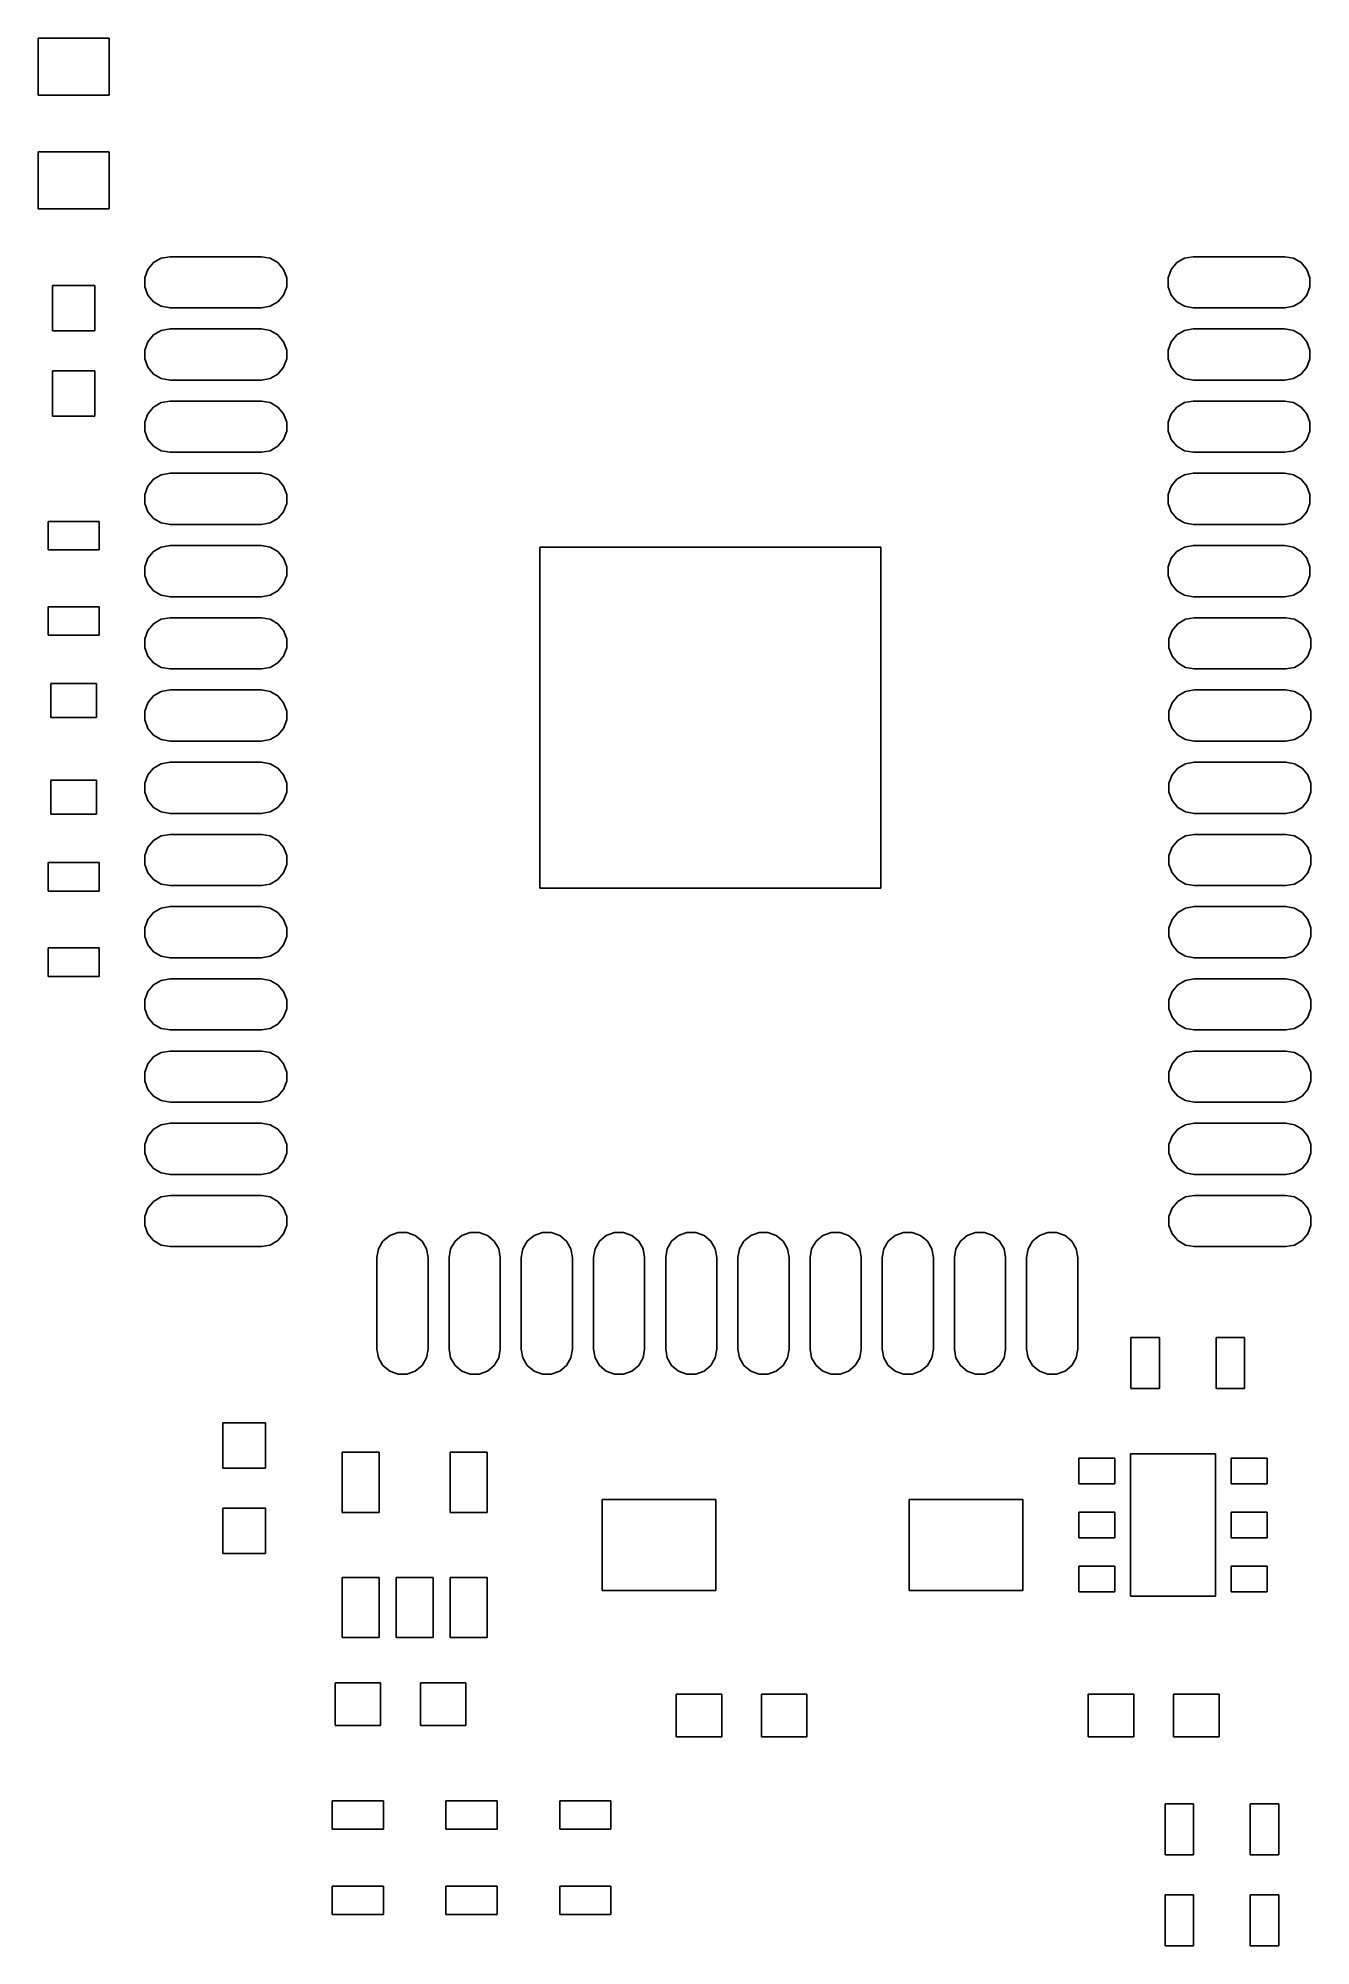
# Model space of a CAD drawing. Extents: x 105.4 to 127.8, y -139.1 to -105.5.
import ezdxf

# ---------------------------------------------------------------- set-up
doc = ezdxf.new("R2010")
doc.units = 0
doc.header["$MEASUREMENT"] = 0
doc.layers.add('BLACK', color=7, linetype='CONTINUOUS')

msp = doc.modelspace()

# ---------------------------------------------------------------- linework, layer by layer
at = {"layer": 'BLACK'}
for p, q in [((105.375, -106.5), (105.375, -105.5)), ((105.375, -105.5), (106.625, -105.5)), ((106.625, -105.5), (106.625, -106.5)), ((106.625, -106.5), (105.375, -106.5)), ((105.375, -108.5), (105.375, -107.5)), ((105.375, -107.5), (106.625, -107.5)), ((106.625, -107.5), (106.625, -108.5)), ((106.625, -108.5), (105.375, -108.5)), ((107.406, -109.448), (107.541, -109.37)), ((107.541, -109.37), (107.695, -109.343)), ((107.695, -109.343), (109.305, -109.343)), ((109.305, -109.343), (109.459, -109.37)), ((109.459, -109.37), (109.594, -109.448)), ((125.406, -109.448), (125.541, -109.37)), ((125.541, -109.37), (125.695, -109.343)), ((125.695, -109.343), (127.305, -109.343)), ((127.305, -109.343), (127.459, -109.37)), ((127.459, -109.37), (127.594, -109.448)), ((107.252, -109.715), (107.306, -109.568)), ((107.306, -109.568), (107.406, -109.448)), ((109.594, -109.448), (109.694, -109.568)), ((109.694, -109.568), (109.748, -109.715)), ((125.252, -109.715), (125.306, -109.568)), ((125.306, -109.568), (125.406, -109.448)), ((127.594, -109.448), (127.694, -109.568)), ((127.694, -109.568), (127.748, -109.715)), ((105.625, -110.65), (105.625, -109.85)), ((105.625, -109.85), (106.375, -109.85)), ((106.375, -109.85), (106.375, -110.65)), ((107.252, -109.871), (107.252, -109.715)), ((107.306, -110.018), (107.252, -109.871)), ((107.406, -110.138), (107.306, -110.018)), ((109.694, -110.018), (109.594, -110.138)), ((109.748, -109.871), (109.694, -110.018)), ((109.748, -109.715), (109.748, -109.871)), ((125.252, -109.871), (125.252, -109.715)), ((125.306, -110.018), (125.252, -109.871)), ((125.406, -110.138), (125.306, -110.018)), ((127.694, -110.018), (127.594, -110.138)), ((127.748, -109.871), (127.694, -110.018)), ((127.748, -109.715), (127.748, -109.871)), ((107.541, -110.216), (107.406, -110.138)), ((107.695, -110.243), (107.541, -110.216)), ((109.305, -110.243), (107.695, -110.243)), ((109.459, -110.216), (109.305, -110.243)), ((109.594, -110.138), (109.459, -110.216)), ((125.541, -110.216), (125.406, -110.138)), ((125.695, -110.243), (125.541, -110.216)), ((127.305, -110.243), (125.695, -110.243)), ((127.459, -110.216), (127.305, -110.243)), ((127.594, -110.138), (127.459, -110.216)), ((106.375, -110.65), (105.625, -110.65)), ((107.406, -110.718), (107.541, -110.64)), ((107.541, -110.64), (107.695, -110.613)), ((107.695, -110.613), (109.305, -110.613)), ((109.305, -110.613), (109.459, -110.64)), ((109.459, -110.64), (109.594, -110.718)), ((125.406, -110.718), (125.541, -110.64)), ((125.541, -110.64), (125.695, -110.613)), ((125.695, -110.613), (127.305, -110.613)), ((127.305, -110.613), (127.459, -110.64)), ((127.459, -110.64), (127.594, -110.718)), ((107.252, -110.985), (107.306, -110.838)), ((107.252, -111.141), (107.252, -110.985)), ((107.306, -110.838), (107.406, -110.718)), ((109.594, -110.718), (109.694, -110.838)), ((109.694, -110.838), (109.748, -110.985)), ((109.748, -110.985), (109.748, -111.141)), ((125.252, -110.985), (125.306, -110.838)), ((125.252, -111.141), (125.252, -110.985)), ((125.306, -110.838), (125.406, -110.718)), ((127.594, -110.718), (127.694, -110.838)), ((127.694, -110.838), (127.748, -110.985)), ((127.748, -110.985), (127.748, -111.141)), ((105.625, -112.15), (105.625, -111.35)), ((105.625, -111.35), (106.375, -111.35)), ((106.375, -111.35), (106.375, -112.15)), ((107.306, -111.288), (107.252, -111.141)), ((107.406, -111.408), (107.306, -111.288)), ((109.694, -111.288), (109.594, -111.408)), ((109.748, -111.141), (109.694, -111.288)), ((125.306, -111.288), (125.252, -111.141)), ((125.406, -111.408), (125.306, -111.288)), ((127.694, -111.288), (127.594, -111.408)), ((127.748, -111.141), (127.694, -111.288)), ((107.541, -111.486), (107.406, -111.408)), ((107.695, -111.513), (107.541, -111.486)), ((109.305, -111.513), (107.695, -111.513)), ((109.459, -111.486), (109.305, -111.513)), ((109.594, -111.408), (109.459, -111.486)), ((125.541, -111.486), (125.406, -111.408)), ((125.695, -111.513), (125.541, -111.486)), ((127.305, -111.513), (125.695, -111.513)), ((127.459, -111.486), (127.305, -111.513)), ((127.594, -111.408), (127.459, -111.486)), ((107.306, -112.108), (107.406, -111.988)), ((107.406, -111.988), (107.541, -111.91)), ((107.541, -111.91), (107.695, -111.883)), ((107.695, -111.883), (109.305, -111.883)), ((109.305, -111.883), (109.459, -111.91)), ((109.459, -111.91), (109.594, -111.988)), ((109.594, -111.988), (109.694, -112.108)), ((125.306, -112.108), (125.406, -111.988)), ((125.406, -111.988), (125.541, -111.91)), ((125.541, -111.91), (125.695, -111.883)), ((125.695, -111.883), (127.305, -111.883)), ((127.305, -111.883), (127.459, -111.91)), ((127.459, -111.91), (127.594, -111.988)), ((127.594, -111.988), (127.694, -112.108)), ((106.375, -112.15), (105.625, -112.15)), ((107.252, -112.255), (107.306, -112.108)), ((107.252, -112.411), (107.252, -112.255)), ((109.694, -112.108), (109.748, -112.255)), ((109.748, -112.255), (109.748, -112.411)), ((125.252, -112.255), (125.306, -112.108)), ((125.252, -112.411), (125.252, -112.255)), ((127.694, -112.108), (127.748, -112.255)), ((127.748, -112.255), (127.748, -112.411)), ((107.306, -112.558), (107.252, -112.411)), ((107.406, -112.678), (107.306, -112.558)), ((107.541, -112.756), (107.406, -112.678)), ((109.594, -112.678), (109.459, -112.756)), ((109.694, -112.558), (109.594, -112.678)), ((109.748, -112.411), (109.694, -112.558)), ((125.306, -112.558), (125.252, -112.411)), ((125.406, -112.678), (125.306, -112.558)), ((125.541, -112.756), (125.406, -112.678)), ((127.594, -112.678), (127.459, -112.756)), ((127.694, -112.558), (127.594, -112.678)), ((127.748, -112.411), (127.694, -112.558)), ((107.695, -112.783), (107.541, -112.756)), ((109.305, -112.783), (107.695, -112.783)), ((109.459, -112.756), (109.305, -112.783)), ((125.695, -112.783), (125.541, -112.756)), ((127.305, -112.783), (125.695, -112.783)), ((127.459, -112.756), (127.305, -112.783)), ((107.252, -113.525), (107.306, -113.378)), ((107.306, -113.378), (107.406, -113.258)), ((107.406, -113.258), (107.541, -113.18)), ((107.541, -113.18), (107.695, -113.153)), ((107.695, -113.153), (109.305, -113.153)), ((109.305, -113.153), (109.459, -113.18)), ((109.459, -113.18), (109.594, -113.258)), ((109.594, -113.258), (109.694, -113.378)), ((109.694, -113.378), (109.748, -113.525)), ((125.252, -113.525), (125.306, -113.378)), ((125.306, -113.378), (125.406, -113.258)), ((125.406, -113.258), (125.541, -113.18)), ((125.541, -113.18), (125.695, -113.153)), ((125.695, -113.153), (127.305, -113.153)), ((127.305, -113.153), (127.459, -113.18)), ((127.459, -113.18), (127.594, -113.258)), ((127.594, -113.258), (127.694, -113.378)), ((127.694, -113.378), (127.748, -113.525)), ((107.252, -113.681), (107.252, -113.525)), ((107.306, -113.828), (107.252, -113.681)), ((109.748, -113.681), (109.694, -113.828)), ((109.748, -113.525), (109.748, -113.681)), ((125.252, -113.681), (125.252, -113.525)), ((125.306, -113.828), (125.252, -113.681)), ((127.748, -113.681), (127.694, -113.828)), ((127.748, -113.525), (127.748, -113.681)), ((105.55, -114.5), (105.55, -114)), ((105.55, -114), (106.45, -114)), ((106.45, -114), (106.45, -114.5)), ((107.406, -113.948), (107.306, -113.828)), ((107.541, -114.026), (107.406, -113.948)), ((107.695, -114.053), (107.541, -114.026)), ((109.305, -114.053), (107.695, -114.053)), ((109.459, -114.026), (109.305, -114.053)), ((109.594, -113.948), (109.459, -114.026)), ((109.694, -113.828), (109.594, -113.948)), ((125.406, -113.948), (125.306, -113.828)), ((125.541, -114.026), (125.406, -113.948)), ((125.695, -114.053), (125.541, -114.026)), ((127.305, -114.053), (125.695, -114.053)), ((127.459, -114.026), (127.305, -114.053)), ((127.594, -113.948), (127.459, -114.026)), ((127.694, -113.828), (127.594, -113.948)), ((106.45, -114.5), (105.55, -114.5)), ((107.252, -114.795), (107.306, -114.648)), ((107.306, -114.648), (107.406, -114.528)), ((107.406, -114.528), (107.541, -114.45)), ((107.541, -114.45), (107.695, -114.423)), ((107.695, -114.423), (109.305, -114.423)), ((109.305, -114.423), (109.459, -114.45)), ((109.459, -114.45), (109.594, -114.528)), ((109.594, -114.528), (109.694, -114.648)), ((109.694, -114.648), (109.748, -114.795)), ((114.2, -120.45), (114.2, -114.45)), ((114.2, -114.45), (120.2, -114.45)), ((120.2, -114.45), (120.2, -120.45)), ((125.252, -114.795), (125.306, -114.648)), ((125.306, -114.648), (125.406, -114.528)), ((125.406, -114.528), (125.541, -114.45)), ((125.541, -114.45), (125.695, -114.423)), ((125.695, -114.423), (127.305, -114.423)), ((127.305, -114.423), (127.459, -114.45)), ((127.459, -114.45), (127.594, -114.528)), ((127.594, -114.528), (127.694, -114.648)), ((127.694, -114.648), (127.748, -114.795)), ((107.252, -114.951), (107.252, -114.795)), ((107.306, -115.098), (107.252, -114.951)), ((109.748, -114.951), (109.694, -115.098)), ((109.748, -114.795), (109.748, -114.951)), ((125.252, -114.951), (125.252, -114.795)), ((125.306, -115.098), (125.252, -114.951)), ((127.748, -114.951), (127.694, -115.098)), ((127.748, -114.795), (127.748, -114.951)), ((107.406, -115.218), (107.306, -115.098)), ((107.541, -115.296), (107.406, -115.218)), ((107.695, -115.323), (107.541, -115.296)), ((109.305, -115.323), (107.695, -115.323)), ((109.459, -115.296), (109.305, -115.323)), ((109.594, -115.218), (109.459, -115.296)), ((109.694, -115.098), (109.594, -115.218)), ((125.406, -115.218), (125.306, -115.098)), ((125.541, -115.296), (125.406, -115.218)), ((125.695, -115.323), (125.541, -115.296)), ((127.305, -115.323), (125.695, -115.323)), ((127.459, -115.296), (127.305, -115.323)), ((127.594, -115.218), (127.459, -115.296)), ((127.694, -115.098), (127.594, -115.218)), ((105.55, -116), (105.55, -115.5)), ((105.55, -115.5), (106.45, -115.5)), ((106.45, -115.5), (106.45, -116)), ((107.406, -115.798), (107.541, -115.72)), ((107.541, -115.72), (107.695, -115.693)), ((107.695, -115.693), (109.305, -115.693)), ((109.305, -115.693), (109.459, -115.72)), ((109.459, -115.72), (109.594, -115.798)), ((125.423, -115.798), (125.558, -115.72)), ((125.558, -115.72), (125.712, -115.693)), ((125.712, -115.693), (127.322, -115.693)), ((127.322, -115.693), (127.476, -115.72)), ((127.476, -115.72), (127.611, -115.798)), ((106.45, -116), (105.55, -116)), ((107.252, -116.065), (107.306, -115.918)), ((107.252, -116.221), (107.252, -116.065)), ((107.306, -115.918), (107.406, -115.798)), ((109.594, -115.798), (109.694, -115.918)), ((109.694, -115.918), (109.748, -116.065)), ((109.748, -116.065), (109.748, -116.221)), ((125.269, -116.065), (125.323, -115.918)), ((125.269, -116.221), (125.269, -116.065)), ((125.323, -115.918), (125.423, -115.798)), ((127.611, -115.798), (127.711, -115.918)), ((127.711, -115.918), (127.765, -116.065)), ((127.765, -116.065), (127.765, -116.221)), ((107.306, -116.368), (107.252, -116.221)), ((107.406, -116.488), (107.306, -116.368)), ((109.694, -116.368), (109.594, -116.488)), ((109.748, -116.221), (109.694, -116.368)), ((125.323, -116.368), (125.269, -116.221)), ((125.423, -116.488), (125.323, -116.368)), ((127.711, -116.368), (127.611, -116.488)), ((127.765, -116.221), (127.711, -116.368)), ((107.541, -116.566), (107.406, -116.488)), ((107.695, -116.593), (107.541, -116.566)), ((109.305, -116.593), (107.695, -116.593)), ((109.459, -116.566), (109.305, -116.593)), ((109.594, -116.488), (109.459, -116.566)), ((125.558, -116.566), (125.423, -116.488)), ((125.712, -116.593), (125.558, -116.566)), ((127.322, -116.593), (125.712, -116.593)), ((127.476, -116.566), (127.322, -116.593)), ((127.611, -116.488), (127.476, -116.566)), ((105.6, -117.45), (105.6, -116.85)), ((105.6, -116.85), (106.4, -116.85)), ((106.4, -116.85), (106.4, -117.45)), ((107.306, -117.188), (107.406, -117.068)), ((107.406, -117.068), (107.541, -116.99)), ((107.541, -116.99), (107.695, -116.963)), ((107.695, -116.963), (109.305, -116.963)), ((109.305, -116.963), (109.459, -116.99)), ((109.459, -116.99), (109.594, -117.068)), ((109.594, -117.068), (109.694, -117.188)), ((125.323, -117.188), (125.423, -117.068)), ((125.423, -117.068), (125.558, -116.99)), ((125.558, -116.99), (125.712, -116.963)), ((125.712, -116.963), (127.322, -116.963)), ((127.322, -116.963), (127.476, -116.99)), ((127.476, -116.99), (127.611, -117.068)), ((127.611, -117.068), (127.711, -117.188)), ((107.252, -117.335), (107.306, -117.188)), ((107.252, -117.491), (107.252, -117.335)), ((109.694, -117.188), (109.748, -117.335)), ((109.748, -117.335), (109.748, -117.491)), ((125.269, -117.335), (125.323, -117.188)), ((125.269, -117.491), (125.269, -117.335)), ((127.711, -117.188), (127.765, -117.335)), ((127.765, -117.335), (127.765, -117.491)), ((106.4, -117.45), (105.6, -117.45)), ((107.306, -117.638), (107.252, -117.491)), ((107.406, -117.758), (107.306, -117.638)), ((107.541, -117.836), (107.406, -117.758)), ((109.594, -117.758), (109.459, -117.836)), ((109.694, -117.638), (109.594, -117.758)), ((109.748, -117.491), (109.694, -117.638)), ((125.323, -117.638), (125.269, -117.491)), ((125.423, -117.758), (125.323, -117.638)), ((125.558, -117.836), (125.423, -117.758)), ((127.611, -117.758), (127.476, -117.836)), ((127.711, -117.638), (127.611, -117.758)), ((127.765, -117.491), (127.711, -117.638)), ((107.695, -117.863), (107.541, -117.836)), ((109.305, -117.863), (107.695, -117.863)), ((109.459, -117.836), (109.305, -117.863)), ((125.712, -117.863), (125.558, -117.836)), ((127.322, -117.863), (125.712, -117.863)), ((127.476, -117.836), (127.322, -117.863)), ((107.306, -118.458), (107.406, -118.338)), ((107.406, -118.338), (107.541, -118.26)), ((107.541, -118.26), (107.695, -118.233)), ((107.695, -118.233), (109.305, -118.233)), ((109.305, -118.233), (109.459, -118.26)), ((109.459, -118.26), (109.594, -118.338)), ((109.594, -118.338), (109.694, -118.458)), ((125.323, -118.458), (125.423, -118.338)), ((125.423, -118.338), (125.558, -118.26)), ((125.558, -118.26), (125.712, -118.233)), ((125.712, -118.233), (127.322, -118.233)), ((127.322, -118.233), (127.476, -118.26)), ((127.476, -118.26), (127.611, -118.338)), ((127.611, -118.338), (127.711, -118.458)), ((105.6, -119.15), (105.6, -118.55)), ((105.6, -118.55), (106.4, -118.55)), ((106.4, -118.55), (106.4, -119.15)), ((107.252, -118.605), (107.306, -118.458)), ((107.252, -118.761), (107.252, -118.605)), ((107.306, -118.908), (107.252, -118.761)), ((109.694, -118.458), (109.748, -118.605)), ((109.748, -118.761), (109.694, -118.908)), ((109.748, -118.605), (109.748, -118.761)), ((125.269, -118.605), (125.323, -118.458)), ((125.269, -118.761), (125.269, -118.605)), ((125.323, -118.908), (125.269, -118.761)), ((127.711, -118.458), (127.765, -118.605)), ((127.765, -118.761), (127.711, -118.908)), ((127.765, -118.605), (127.765, -118.761)), ((107.406, -119.028), (107.306, -118.908)), ((107.541, -119.106), (107.406, -119.028)), ((109.594, -119.028), (109.459, -119.106)), ((109.694, -118.908), (109.594, -119.028)), ((125.423, -119.028), (125.323, -118.908)), ((125.558, -119.106), (125.423, -119.028)), ((127.611, -119.028), (127.476, -119.106)), ((127.711, -118.908), (127.611, -119.028)), ((106.4, -119.15), (105.6, -119.15)), ((107.695, -119.133), (107.541, -119.106)), ((109.305, -119.133), (107.695, -119.133)), ((109.459, -119.106), (109.305, -119.133)), ((125.712, -119.133), (125.558, -119.106)), ((127.322, -119.133), (125.712, -119.133)), ((127.476, -119.106), (127.322, -119.133)), ((107.252, -119.875), (107.306, -119.728)), ((107.306, -119.728), (107.406, -119.608)), ((107.406, -119.608), (107.541, -119.53)), ((107.541, -119.53), (107.695, -119.503)), ((107.695, -119.503), (109.305, -119.503)), ((109.305, -119.503), (109.459, -119.53)), ((109.459, -119.53), (109.594, -119.608)), ((109.594, -119.608), (109.694, -119.728)), ((109.694, -119.728), (109.748, -119.875)), ((125.269, -119.875), (125.323, -119.728)), ((125.323, -119.728), (125.423, -119.608)), ((125.423, -119.608), (125.558, -119.53)), ((125.558, -119.53), (125.712, -119.503)), ((125.712, -119.503), (127.322, -119.503)), ((127.322, -119.503), (127.476, -119.53)), ((127.476, -119.53), (127.611, -119.608)), ((127.611, -119.608), (127.711, -119.728)), ((127.711, -119.728), (127.765, -119.875)), ((105.55, -120.5), (105.55, -120)), ((105.55, -120), (106.45, -120)), ((106.45, -120), (106.45, -120.5)), ((107.252, -120.031), (107.252, -119.875)), ((107.306, -120.178), (107.252, -120.031)), ((109.748, -120.031), (109.694, -120.178)), ((109.748, -119.875), (109.748, -120.031)), ((125.269, -120.031), (125.269, -119.875)), ((125.323, -120.178), (125.269, -120.031)), ((127.765, -120.031), (127.711, -120.178)), ((127.765, -119.875), (127.765, -120.031)), ((107.406, -120.298), (107.306, -120.178)), ((107.541, -120.376), (107.406, -120.298)), ((107.695, -120.403), (107.541, -120.376)), ((109.305, -120.403), (107.695, -120.403)), ((109.459, -120.376), (109.305, -120.403)), ((109.594, -120.298), (109.459, -120.376)), ((109.694, -120.178), (109.594, -120.298)), ((125.423, -120.298), (125.323, -120.178)), ((125.558, -120.376), (125.423, -120.298)), ((125.712, -120.403), (125.558, -120.376)), ((127.322, -120.403), (125.712, -120.403)), ((127.476, -120.376), (127.322, -120.403)), ((127.611, -120.298), (127.476, -120.376)), ((127.711, -120.178), (127.611, -120.298)), ((106.45, -120.5), (105.55, -120.5)), ((107.541, -120.8), (107.695, -120.773)), ((107.695, -120.773), (109.305, -120.773)), ((109.305, -120.773), (109.459, -120.8)), ((120.2, -120.45), (114.2, -120.45)), ((125.558, -120.8), (125.712, -120.773)), ((125.712, -120.773), (127.322, -120.773)), ((127.322, -120.773), (127.476, -120.8)), ((107.252, -121.145), (107.306, -120.998)), ((107.306, -120.998), (107.406, -120.878)), ((107.406, -120.878), (107.541, -120.8)), ((109.459, -120.8), (109.594, -120.878)), ((109.594, -120.878), (109.694, -120.998)), ((109.694, -120.998), (109.748, -121.145)), ((125.269, -121.145), (125.323, -120.998)), ((125.323, -120.998), (125.423, -120.878)), ((125.423, -120.878), (125.558, -120.8)), ((127.476, -120.8), (127.611, -120.878)), ((127.611, -120.878), (127.711, -120.998)), ((127.711, -120.998), (127.765, -121.145)), ((107.252, -121.301), (107.252, -121.145)), ((107.306, -121.448), (107.252, -121.301)), ((107.406, -121.568), (107.306, -121.448)), ((109.694, -121.448), (109.594, -121.568)), ((109.748, -121.301), (109.694, -121.448)), ((109.748, -121.145), (109.748, -121.301)), ((125.269, -121.301), (125.269, -121.145)), ((125.323, -121.448), (125.269, -121.301)), ((125.423, -121.568), (125.323, -121.448)), ((127.711, -121.448), (127.611, -121.568)), ((127.765, -121.301), (127.711, -121.448)), ((127.765, -121.145), (127.765, -121.301)), ((105.55, -122), (105.55, -121.5)), ((105.55, -121.5), (106.45, -121.5)), ((106.45, -121.5), (106.45, -122)), ((107.541, -121.646), (107.406, -121.568)), ((107.695, -121.673), (107.541, -121.646)), ((109.305, -121.673), (107.695, -121.673)), ((109.459, -121.646), (109.305, -121.673)), ((109.594, -121.568), (109.459, -121.646)), ((125.558, -121.646), (125.423, -121.568)), ((125.712, -121.673), (125.558, -121.646)), ((127.322, -121.673), (125.712, -121.673)), ((127.476, -121.646), (127.322, -121.673)), ((127.611, -121.568), (127.476, -121.646)), ((106.45, -122), (105.55, -122)), ((107.406, -122.148), (107.541, -122.07)), ((107.541, -122.07), (107.695, -122.043)), ((107.695, -122.043), (109.305, -122.043)), ((109.305, -122.043), (109.459, -122.07)), ((109.459, -122.07), (109.594, -122.148)), ((125.423, -122.148), (125.558, -122.07)), ((125.558, -122.07), (125.712, -122.043)), ((125.712, -122.043), (127.322, -122.043)), ((127.322, -122.043), (127.476, -122.07)), ((127.476, -122.07), (127.611, -122.148)), ((107.252, -122.415), (107.306, -122.268)), ((107.252, -122.571), (107.252, -122.415)), ((107.306, -122.268), (107.406, -122.148)), ((109.594, -122.148), (109.694, -122.268)), ((109.694, -122.268), (109.748, -122.415)), ((109.748, -122.415), (109.748, -122.571)), ((125.269, -122.415), (125.323, -122.268)), ((125.269, -122.571), (125.269, -122.415)), ((125.323, -122.268), (125.423, -122.148)), ((127.611, -122.148), (127.711, -122.268)), ((127.711, -122.268), (127.765, -122.415)), ((127.765, -122.415), (127.765, -122.571)), ((107.306, -122.718), (107.252, -122.571)), ((107.406, -122.838), (107.306, -122.718)), ((109.694, -122.718), (109.594, -122.838)), ((109.748, -122.571), (109.694, -122.718)), ((125.323, -122.718), (125.269, -122.571)), ((125.423, -122.838), (125.323, -122.718)), ((127.711, -122.718), (127.611, -122.838)), ((127.765, -122.571), (127.711, -122.718)), ((107.541, -122.916), (107.406, -122.838)), ((107.695, -122.943), (107.541, -122.916)), ((109.305, -122.943), (107.695, -122.943)), ((109.459, -122.916), (109.305, -122.943)), ((109.594, -122.838), (109.459, -122.916)), ((125.558, -122.916), (125.423, -122.838)), ((125.712, -122.943), (125.558, -122.916)), ((127.322, -122.943), (125.712, -122.943)), ((127.476, -122.916), (127.322, -122.943)), ((127.611, -122.838), (127.476, -122.916)), ((107.306, -123.538), (107.406, -123.418)), ((107.406, -123.418), (107.541, -123.34)), ((107.541, -123.34), (107.695, -123.313)), ((107.695, -123.313), (109.305, -123.313)), ((109.305, -123.313), (109.459, -123.34)), ((109.459, -123.34), (109.594, -123.418)), ((109.594, -123.418), (109.694, -123.538)), ((125.323, -123.538), (125.423, -123.418)), ((125.423, -123.418), (125.558, -123.34)), ((125.558, -123.34), (125.712, -123.313)), ((125.712, -123.313), (127.322, -123.313)), ((127.322, -123.313), (127.476, -123.34)), ((127.476, -123.34), (127.611, -123.418)), ((127.611, -123.418), (127.711, -123.538)), ((107.252, -123.685), (107.306, -123.538)), ((107.252, -123.841), (107.252, -123.685)), ((109.694, -123.538), (109.748, -123.685)), ((109.748, -123.685), (109.748, -123.841)), ((125.269, -123.685), (125.323, -123.538)), ((125.269, -123.841), (125.269, -123.685)), ((127.711, -123.538), (127.765, -123.685)), ((127.765, -123.685), (127.765, -123.841)), ((107.306, -123.988), (107.252, -123.841)), ((107.406, -124.108), (107.306, -123.988)), ((107.541, -124.186), (107.406, -124.108)), ((109.594, -124.108), (109.459, -124.186)), ((109.694, -123.988), (109.594, -124.108)), ((109.748, -123.841), (109.694, -123.988)), ((125.323, -123.988), (125.269, -123.841)), ((125.423, -124.108), (125.323, -123.988)), ((125.558, -124.186), (125.423, -124.108)), ((127.611, -124.108), (127.476, -124.186)), ((127.711, -123.988), (127.611, -124.108)), ((127.765, -123.841), (127.711, -123.988)), ((107.695, -124.213), (107.541, -124.186)), ((109.305, -124.213), (107.695, -124.213)), ((109.459, -124.186), (109.305, -124.213)), ((125.712, -124.213), (125.558, -124.186)), ((127.322, -124.213), (125.712, -124.213)), ((127.476, -124.186), (127.322, -124.213)), ((107.306, -124.808), (107.406, -124.688)), ((107.406, -124.688), (107.541, -124.61)), ((107.541, -124.61), (107.695, -124.583)), ((107.695, -124.583), (109.305, -124.583)), ((109.305, -124.583), (109.459, -124.61)), ((109.459, -124.61), (109.594, -124.688)), ((109.594, -124.688), (109.694, -124.808)), ((125.323, -124.808), (125.423, -124.688)), ((125.423, -124.688), (125.558, -124.61)), ((125.558, -124.61), (125.712, -124.583)), ((125.712, -124.583), (127.322, -124.583)), ((127.322, -124.583), (127.476, -124.61)), ((127.476, -124.61), (127.611, -124.688)), ((127.611, -124.688), (127.711, -124.808)), ((107.252, -124.955), (107.306, -124.808)), ((107.252, -125.111), (107.252, -124.955)), ((107.306, -125.258), (107.252, -125.111)), ((109.694, -124.808), (109.748, -124.955)), ((109.748, -125.111), (109.694, -125.258)), ((109.748, -124.955), (109.748, -125.111)), ((125.269, -124.955), (125.323, -124.808)), ((125.269, -125.111), (125.269, -124.955)), ((125.323, -125.258), (125.269, -125.111)), ((127.711, -124.808), (127.765, -124.955)), ((127.765, -125.111), (127.711, -125.258)), ((127.765, -124.955), (127.765, -125.111)), ((107.406, -125.378), (107.306, -125.258)), ((107.541, -125.456), (107.406, -125.378)), ((107.695, -125.483), (107.541, -125.456)), ((109.459, -125.456), (109.305, -125.483)), ((109.594, -125.378), (109.459, -125.456)), ((109.694, -125.258), (109.594, -125.378)), ((125.423, -125.378), (125.323, -125.258)), ((125.558, -125.456), (125.423, -125.378)), ((125.712, -125.483), (125.558, -125.456)), ((127.476, -125.456), (127.322, -125.483)), ((127.611, -125.378), (127.476, -125.456)), ((127.711, -125.258), (127.611, -125.378)), ((109.305, -125.483), (107.695, -125.483)), ((127.322, -125.483), (125.712, -125.483)), ((107.252, -126.225), (107.306, -126.078)), ((107.306, -126.078), (107.406, -125.958)), ((107.406, -125.958), (107.541, -125.88)), ((107.541, -125.88), (107.695, -125.853)), ((107.695, -125.853), (109.305, -125.853)), ((109.305, -125.853), (109.459, -125.88)), ((109.459, -125.88), (109.594, -125.958)), ((109.594, -125.958), (109.694, -126.078)), ((109.694, -126.078), (109.748, -126.225)), ((125.269, -126.225), (125.323, -126.078)), ((125.323, -126.078), (125.423, -125.958)), ((125.423, -125.958), (125.558, -125.88)), ((125.558, -125.88), (125.712, -125.853)), ((125.712, -125.853), (127.322, -125.853)), ((127.322, -125.853), (127.476, -125.88)), ((127.476, -125.88), (127.611, -125.958)), ((127.611, -125.958), (127.711, -126.078)), ((127.711, -126.078), (127.765, -126.225)), ((107.252, -126.381), (107.252, -126.225)), ((107.306, -126.528), (107.252, -126.381)), ((109.748, -126.381), (109.694, -126.528)), ((109.748, -126.225), (109.748, -126.381)), ((125.269, -126.381), (125.269, -126.225)), ((125.323, -126.528), (125.269, -126.381)), ((127.765, -126.381), (127.711, -126.528)), ((127.765, -126.225), (127.765, -126.381)), ((107.406, -126.648), (107.306, -126.528)), ((107.541, -126.726), (107.406, -126.648)), ((107.695, -126.753), (107.541, -126.726)), ((109.305, -126.753), (107.695, -126.753)), ((109.459, -126.726), (109.305, -126.753)), ((109.594, -126.648), (109.459, -126.726)), ((109.694, -126.528), (109.594, -126.648)), ((111.335, -126.945), (111.362, -126.791)), ((111.362, -126.791), (111.44, -126.656)), ((111.44, -126.656), (111.56, -126.556)), ((111.56, -126.556), (111.707, -126.502)), ((111.707, -126.502), (111.863, -126.502)), ((111.863, -126.502), (112.01, -126.556)), ((112.01, -126.556), (112.13, -126.656)), ((112.13, -126.656), (112.208, -126.791)), ((112.208, -126.791), (112.235, -126.945)), ((112.605, -126.945), (112.632, -126.791)), ((112.632, -126.791), (112.71, -126.656)), ((112.71, -126.656), (112.83, -126.556)), ((112.83, -126.556), (112.977, -126.502)), ((112.977, -126.502), (113.133, -126.502)), ((113.133, -126.502), (113.28, -126.556)), ((113.28, -126.556), (113.4, -126.656)), ((113.4, -126.656), (113.478, -126.791)), ((113.478, -126.791), (113.505, -126.945)), ((113.875, -126.945), (113.902, -126.791)), ((113.902, -126.791), (113.98, -126.656)), ((113.98, -126.656), (114.1, -126.556)), ((114.1, -126.556), (114.247, -126.502)), ((114.247, -126.502), (114.403, -126.502)), ((114.403, -126.502), (114.55, -126.556)), ((114.55, -126.556), (114.67, -126.656)), ((114.67, -126.656), (114.748, -126.791)), ((114.748, -126.791), (114.775, -126.945)), ((115.145, -126.945), (115.172, -126.791)), ((115.172, -126.791), (115.25, -126.656)), ((115.25, -126.656), (115.37, -126.556)), ((115.37, -126.556), (115.517, -126.502)), ((115.517, -126.502), (115.673, -126.502)), ((115.673, -126.502), (115.82, -126.556)), ((115.82, -126.556), (115.94, -126.656)), ((115.94, -126.656), (116.018, -126.791)), ((116.018, -126.791), (116.045, -126.945)), ((116.415, -126.945), (116.442, -126.791)), ((116.442, -126.791), (116.52, -126.656)), ((116.52, -126.656), (116.64, -126.556)), ((116.64, -126.556), (116.787, -126.502)), ((116.787, -126.502), (116.943, -126.502)), ((116.943, -126.502), (117.09, -126.556)), ((117.09, -126.556), (117.21, -126.656)), ((117.21, -126.656), (117.288, -126.791)), ((117.288, -126.791), (117.315, -126.945)), ((117.685, -126.945), (117.712, -126.791)), ((117.712, -126.791), (117.79, -126.656)), ((117.79, -126.656), (117.91, -126.556)), ((117.91, -126.556), (118.057, -126.502)), ((118.057, -126.502), (118.213, -126.502)), ((118.213, -126.502), (118.36, -126.556)), ((118.36, -126.556), (118.48, -126.656)), ((118.48, -126.656), (118.558, -126.791)), ((118.558, -126.791), (118.585, -126.945)), ((118.955, -126.945), (118.982, -126.791)), ((118.982, -126.791), (119.06, -126.656)), ((119.06, -126.656), (119.18, -126.556)), ((119.18, -126.556), (119.327, -126.502)), ((119.327, -126.502), (119.483, -126.502)), ((119.483, -126.502), (119.63, -126.556)), ((119.63, -126.556), (119.75, -126.656)), ((119.75, -126.656), (119.828, -126.791)), ((119.828, -126.791), (119.855, -126.945)), ((120.225, -126.945), (120.252, -126.791)), ((120.252, -126.791), (120.33, -126.656)), ((120.33, -126.656), (120.45, -126.556)), ((120.45, -126.556), (120.597, -126.502)), ((120.597, -126.502), (120.753, -126.502)), ((120.753, -126.502), (120.9, -126.556)), ((120.9, -126.556), (121.02, -126.656)), ((121.02, -126.656), (121.098, -126.791)), ((121.098, -126.791), (121.125, -126.945)), ((121.495, -126.945), (121.522, -126.791)), ((121.522, -126.791), (121.6, -126.656)), ((121.6, -126.656), (121.72, -126.556)), ((121.72, -126.556), (121.867, -126.502)), ((121.867, -126.502), (122.023, -126.502)), ((122.023, -126.502), (122.17, -126.556)), ((122.17, -126.556), (122.29, -126.656)), ((122.29, -126.656), (122.368, -126.791)), ((122.368, -126.791), (122.395, -126.945)), ((122.765, -126.945), (122.792, -126.791)), ((122.792, -126.791), (122.87, -126.656)), ((122.87, -126.656), (122.99, -126.556)), ((122.99, -126.556), (123.137, -126.502)), ((123.137, -126.502), (123.293, -126.502)), ((123.293, -126.502), (123.44, -126.556)), ((123.44, -126.556), (123.56, -126.656)), ((123.56, -126.656), (123.638, -126.791)), ((123.638, -126.791), (123.665, -126.945)), ((125.423, -126.648), (125.323, -126.528)), ((125.558, -126.726), (125.423, -126.648)), ((125.712, -126.753), (125.558, -126.726)), ((127.322, -126.753), (125.712, -126.753)), ((127.476, -126.726), (127.322, -126.753)), ((127.611, -126.648), (127.476, -126.726)), ((127.711, -126.528), (127.611, -126.648)), ((111.335, -128.555), (111.335, -126.945)), ((112.235, -126.945), (112.235, -128.555)), ((112.605, -128.555), (112.605, -126.945)), ((113.505, -126.945), (113.505, -128.555)), ((113.875, -128.555), (113.875, -126.945)), ((114.775, -126.945), (114.775, -128.555)), ((115.145, -128.555), (115.145, -126.945)), ((116.045, -126.945), (116.045, -128.555)), ((116.415, -128.555), (116.415, -126.945)), ((117.315, -126.945), (117.315, -128.555)), ((117.685, -128.555), (117.685, -126.945)), ((118.585, -126.945), (118.585, -128.555)), ((118.955, -128.555), (118.955, -126.945)), ((119.855, -126.945), (119.855, -128.555)), ((120.225, -128.555), (120.225, -126.945)), ((121.125, -126.945), (121.125, -128.555)), ((121.495, -128.555), (121.495, -126.945)), ((122.395, -126.945), (122.395, -128.555)), ((122.765, -128.555), (122.765, -126.945)), ((123.665, -126.945), (123.665, -128.555)), ((124.6, -129.25), (124.6, -128.35)), ((124.6, -128.35), (125.1, -128.35)), ((125.1, -128.35), (125.1, -129.25)), ((126.1, -129.25), (126.1, -128.35)), ((126.1, -128.35), (126.6, -128.35)), ((126.6, -128.35), (126.6, -129.25)), ((111.362, -128.709), (111.335, -128.555)), ((111.44, -128.844), (111.362, -128.709)), ((112.208, -128.709), (112.13, -128.844)), ((112.235, -128.555), (112.208, -128.709)), ((112.632, -128.709), (112.605, -128.555)), ((112.71, -128.844), (112.632, -128.709)), ((113.478, -128.709), (113.4, -128.844)), ((113.505, -128.555), (113.478, -128.709)), ((113.902, -128.709), (113.875, -128.555)), ((113.98, -128.844), (113.902, -128.709)), ((114.748, -128.709), (114.67, -128.844)), ((114.775, -128.555), (114.748, -128.709)), ((115.172, -128.709), (115.145, -128.555)), ((115.25, -128.844), (115.172, -128.709)), ((116.018, -128.709), (115.94, -128.844)), ((116.045, -128.555), (116.018, -128.709)), ((116.442, -128.709), (116.415, -128.555)), ((116.52, -128.844), (116.442, -128.709)), ((117.288, -128.709), (117.21, -128.844)), ((117.315, -128.555), (117.288, -128.709)), ((117.712, -128.709), (117.685, -128.555)), ((117.79, -128.844), (117.712, -128.709)), ((118.558, -128.709), (118.48, -128.844)), ((118.585, -128.555), (118.558, -128.709)), ((118.982, -128.709), (118.955, -128.555)), ((119.06, -128.844), (118.982, -128.709)), ((119.828, -128.709), (119.75, -128.844)), ((119.855, -128.555), (119.828, -128.709)), ((120.252, -128.709), (120.225, -128.555)), ((120.33, -128.844), (120.252, -128.709)), ((121.098, -128.709), (121.02, -128.844)), ((121.125, -128.555), (121.098, -128.709)), ((121.522, -128.709), (121.495, -128.555)), ((121.6, -128.844), (121.522, -128.709)), ((122.368, -128.709), (122.29, -128.844)), ((122.395, -128.555), (122.368, -128.709)), ((122.792, -128.709), (122.765, -128.555)), ((122.87, -128.844), (122.792, -128.709)), ((123.638, -128.709), (123.56, -128.844)), ((123.665, -128.555), (123.638, -128.709)), ((111.56, -128.944), (111.44, -128.844)), ((111.707, -128.998), (111.56, -128.944)), ((111.863, -128.998), (111.707, -128.998)), ((112.01, -128.944), (111.863, -128.998)), ((112.13, -128.844), (112.01, -128.944)), ((112.83, -128.944), (112.71, -128.844)), ((112.977, -128.998), (112.83, -128.944)), ((113.133, -128.998), (112.977, -128.998)), ((113.28, -128.944), (113.133, -128.998)), ((113.4, -128.844), (113.28, -128.944)), ((114.1, -128.944), (113.98, -128.844)), ((114.247, -128.998), (114.1, -128.944)), ((114.403, -128.998), (114.247, -128.998)), ((114.55, -128.944), (114.403, -128.998)), ((114.67, -128.844), (114.55, -128.944)), ((115.37, -128.944), (115.25, -128.844)), ((115.517, -128.998), (115.37, -128.944)), ((115.673, -128.998), (115.517, -128.998)), ((115.82, -128.944), (115.673, -128.998)), ((115.94, -128.844), (115.82, -128.944)), ((116.64, -128.944), (116.52, -128.844)), ((116.787, -128.998), (116.64, -128.944)), ((116.943, -128.998), (116.787, -128.998)), ((117.09, -128.944), (116.943, -128.998)), ((117.21, -128.844), (117.09, -128.944)), ((117.91, -128.944), (117.79, -128.844)), ((118.057, -128.998), (117.91, -128.944)), ((118.213, -128.998), (118.057, -128.998)), ((118.36, -128.944), (118.213, -128.998)), ((118.48, -128.844), (118.36, -128.944)), ((119.18, -128.944), (119.06, -128.844)), ((119.327, -128.998), (119.18, -128.944)), ((119.483, -128.998), (119.327, -128.998)), ((119.63, -128.944), (119.483, -128.998)), ((119.75, -128.844), (119.63, -128.944)), ((120.45, -128.944), (120.33, -128.844)), ((120.597, -128.998), (120.45, -128.944)), ((120.753, -128.998), (120.597, -128.998)), ((120.9, -128.944), (120.753, -128.998)), ((121.02, -128.844), (120.9, -128.944)), ((121.72, -128.944), (121.6, -128.844)), ((121.867, -128.998), (121.72, -128.944)), ((122.023, -128.998), (121.867, -128.998)), ((122.17, -128.944), (122.023, -128.998)), ((122.29, -128.844), (122.17, -128.944)), ((122.99, -128.944), (122.87, -128.844)), ((123.137, -128.998), (122.99, -128.944)), ((123.293, -128.998), (123.137, -128.998)), ((123.44, -128.944), (123.293, -128.998)), ((123.56, -128.844), (123.44, -128.944)), ((125.1, -129.25), (124.6, -129.25)), ((126.6, -129.25), (126.1, -129.25)), ((108.625, -130.65), (108.625, -129.85)), ((108.625, -129.85), (109.375, -129.85)), ((109.375, -129.85), (109.375, -130.65)), ((110.725, -131.43), (110.725, -130.37)), ((110.725, -130.37), (111.375, -130.37)), ((111.375, -130.37), (111.375, -131.43)), ((112.625, -131.43), (112.625, -130.37)), ((112.625, -130.37), (113.275, -130.37)), ((113.275, -130.37), (113.275, -131.43)), ((123.685, -130.925), (123.685, -130.475)), ((123.685, -130.475), (124.315, -130.475)), ((124.315, -130.475), (124.315, -130.925)), ((124.59, -132.9), (124.59, -130.4)), ((124.59, -130.4), (126.09, -130.4)), ((126.09, -130.4), (126.09, -132.9)), ((126.365, -130.925), (126.365, -130.475)), ((126.365, -130.475), (126.995, -130.475)), ((126.995, -130.475), (126.995, -130.925)), ((109.375, -130.65), (108.625, -130.65)), ((124.315, -130.925), (123.685, -130.925)), ((126.995, -130.925), (126.365, -130.925)), ((108.625, -132.15), (108.625, -131.35)), ((108.625, -131.35), (109.375, -131.35)), ((109.375, -131.35), (109.375, -132.15)), ((111.375, -131.43), (110.725, -131.43)), ((113.275, -131.43), (112.625, -131.43)), ((115.3, -132.8), (115.3, -131.2)), ((115.3, -131.2), (117.3, -131.2)), ((117.3, -131.2), (117.3, -132.8)), ((120.7, -132.8), (120.7, -131.2)), ((120.7, -131.2), (122.7, -131.2)), ((122.7, -131.2), (122.7, -132.8)), ((123.685, -131.875), (123.685, -131.425)), ((123.685, -131.425), (124.315, -131.425)), ((124.315, -131.425), (124.315, -131.875)), ((126.365, -131.875), (126.365, -131.425)), ((126.365, -131.425), (126.995, -131.425)), ((126.995, -131.425), (126.995, -131.875)), ((109.375, -132.15), (108.625, -132.15)), ((124.315, -131.875), (123.685, -131.875)), ((126.995, -131.875), (126.365, -131.875)), ((123.685, -132.825), (123.685, -132.375)), ((123.685, -132.375), (124.315, -132.375)), ((124.315, -132.375), (124.315, -132.825)), ((126.365, -132.825), (126.365, -132.375)), ((126.365, -132.375), (126.995, -132.375)), ((126.995, -132.375), (126.995, -132.825)), ((110.725, -133.63), (110.725, -132.57)), ((110.725, -132.57), (111.375, -132.57)), ((111.375, -132.57), (111.375, -133.63)), ((111.675, -133.63), (111.675, -132.57)), ((111.675, -132.57), (112.325, -132.57)), ((112.325, -132.57), (112.325, -133.63)), ((112.625, -133.63), (112.625, -132.57)), ((112.625, -132.57), (113.275, -132.57)), ((113.275, -132.57), (113.275, -133.63)), ((117.3, -132.8), (115.3, -132.8)), ((122.7, -132.8), (120.7, -132.8)), ((124.315, -132.825), (123.685, -132.825)), ((126.995, -132.825), (126.365, -132.825)), ((126.09, -132.9), (124.59, -132.9)), ((111.375, -133.63), (110.725, -133.63)), ((112.325, -133.63), (111.675, -133.63)), ((113.275, -133.63), (112.625, -133.63)), ((110.6, -135.175), (110.6, -134.425)), ((110.6, -134.425), (111.4, -134.425)), ((111.4, -134.425), (111.4, -135.175)), ((112.1, -135.175), (112.1, -134.425)), ((112.1, -134.425), (112.9, -134.425)), ((112.9, -134.425), (112.9, -135.175)), ((116.6, -135.375), (116.6, -134.625)), ((116.6, -134.625), (117.4, -134.625)), ((117.4, -134.625), (117.4, -135.375)), ((118.1, -135.375), (118.1, -134.625)), ((118.1, -134.625), (118.9, -134.625)), ((118.9, -134.625), (118.9, -135.375)), ((123.85, -135.375), (123.85, -134.625)), ((123.85, -134.625), (124.65, -134.625)), ((124.65, -134.625), (124.65, -135.375)), ((125.35, -135.375), (125.35, -134.625)), ((125.35, -134.625), (126.15, -134.625)), ((126.15, -134.625), (126.15, -135.375)), ((111.4, -135.175), (110.6, -135.175)), ((112.9, -135.175), (112.1, -135.175)), ((117.4, -135.375), (116.6, -135.375)), ((118.9, -135.375), (118.1, -135.375)), ((124.65, -135.375), (123.85, -135.375)), ((126.15, -135.375), (125.35, -135.375)), ((110.55, -137), (110.55, -136.5)), ((110.55, -136.5), (111.45, -136.5)), ((111.45, -136.5), (111.45, -137)), ((112.55, -137), (112.55, -136.5)), ((112.55, -136.5), (113.45, -136.5)), ((113.45, -136.5), (113.45, -137)), ((114.55, -137), (114.55, -136.5)), ((114.55, -136.5), (115.45, -136.5)), ((115.45, -136.5), (115.45, -137)), ((125.2, -137.45), (125.2, -136.55)), ((125.2, -136.55), (125.7, -136.55)), ((125.7, -136.55), (125.7, -137.45)), ((126.7, -137.45), (126.7, -136.55)), ((126.7, -136.55), (127.2, -136.55)), ((127.2, -136.55), (127.2, -137.45)), ((111.45, -137), (110.55, -137)), ((113.45, -137), (112.55, -137)), ((115.45, -137), (114.55, -137)), ((125.7, -137.45), (125.2, -137.45)), ((127.2, -137.45), (126.7, -137.45)), ((110.55, -138.5), (110.55, -138)), ((110.55, -138), (111.45, -138)), ((111.45, -138), (111.45, -138.5)), ((112.55, -138.5), (112.55, -138)), ((112.55, -138), (113.45, -138)), ((113.45, -138), (113.45, -138.5)), ((114.55, -138.5), (114.55, -138)), ((114.55, -138), (115.45, -138)), ((115.45, -138), (115.45, -138.5)), ((125.2, -139.05), (125.2, -138.15)), ((125.2, -138.15), (125.7, -138.15)), ((125.7, -138.15), (125.7, -139.05)), ((126.7, -139.05), (126.7, -138.15)), ((126.7, -138.15), (127.2, -138.15)), ((127.2, -138.15), (127.2, -139.05)), ((111.45, -138.5), (110.55, -138.5)), ((113.45, -138.5), (112.55, -138.5)), ((115.45, -138.5), (114.55, -138.5)), ((125.7, -139.05), (125.2, -139.05)), ((127.2, -139.05), (126.7, -139.05))]:
    msp.add_line(p, q, dxfattribs=at)

doc.saveas('drawing.dxf')
